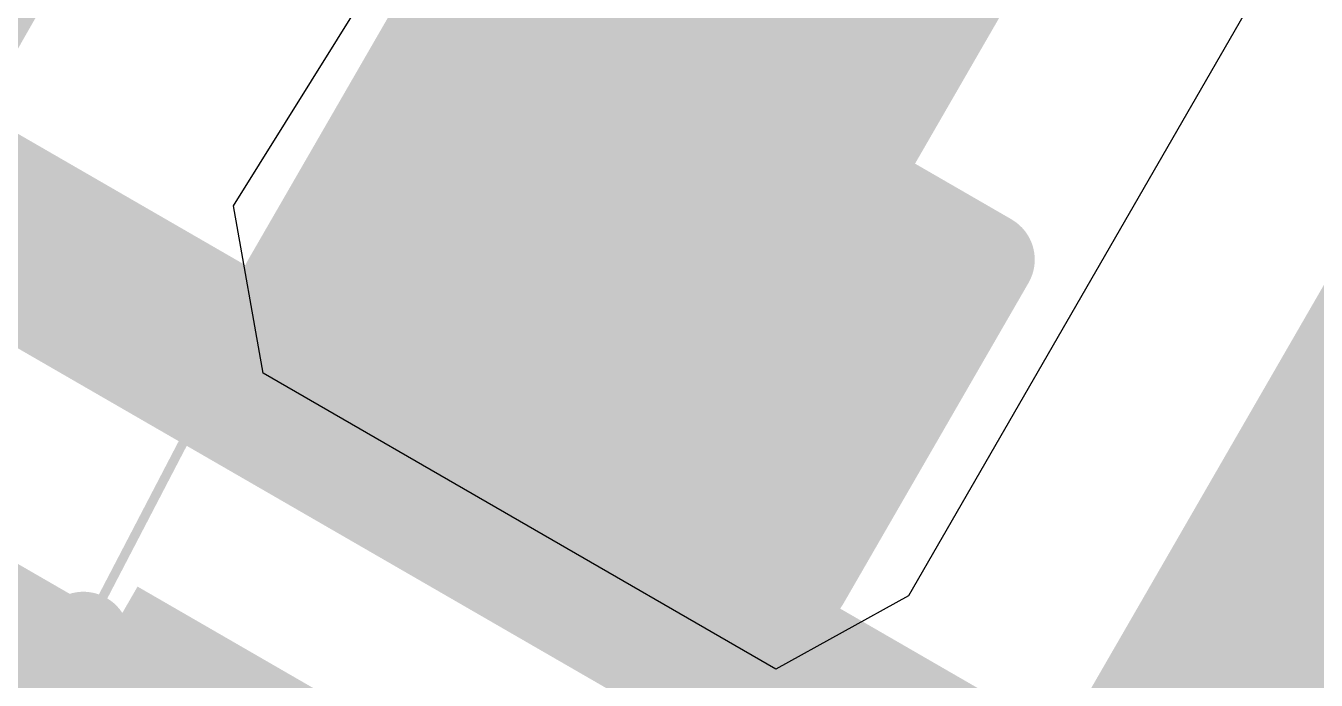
# Model space of a CAD drawing. Header units: inches. Extents: x -18 to 217, y -14 to 159.
# Drawn here: x 17.314 to 19.078, y 29.552 to 30.446 of the extents above; entities that cross this region are included whole.
import ezdxf

# ---------------------------------------------------------------- set-up
doc = ezdxf.new("R2010")
doc.units = ezdxf.units.IN
for name, color, linetype in [('Dimension', 6, 'Continuous'), ('Fabrication', 76, 'Continuous'), ('Top Layer', 1, 'Continuous'), ('Top Overlay', 2, 'Continuous'), ('Top Paste', 8, 'Continuous'), ('Top Solder', 216, 'Continuous')]:
    doc.layers.add(name, color=color, linetype=linetype)

# ---------------------------------------------------------------- blocks, each defined once
blk = doc.blocks.new('SK6812_EC20_1')
at = {"layer": 'Top Layer'}
blk.add_hatch(color=1, dxfattribs=at).paths.add_polyline_path([(-1.05, -0.25), (-0.25, -0.25), (-0.25, -0.95), (-1.05, -0.95)])
at = {"layer": 'Top Paste'}
blk.add_hatch(color=8, dxfattribs=at).paths.add_polyline_path([(-1.05, -0.25), (-0.25, -0.25), (-0.25, -0.95), (-1.05, -0.95)])
at = {"layer": 'Top Solder'}
blk.add_hatch(color=216, dxfattribs=at).paths.add_polyline_path([(-1.1516, -0.1484), (-0.1484, -0.1484), (-0.1484, -1.0516), (-1.1516, -1.0516)])
blk = doc.blocks.new('C___0402_19')
at = {"layer": 'Top Layer'}
for points in [[(-0.6985, -0.3175), (-0.6985, 0.3175), (-0.2413, 0.3175), (-0.2413, -0.3175)], [(0.2413, -0.3175), (0.2413, 0.3175), (0.6985, 0.3175), (0.6985, -0.3175)]]:
    blk.add_hatch(color=1, dxfattribs=at).paths.add_polyline_path(points)
at = {"layer": 'Top Paste'}
for points in [[(-0.6985, -0.3175), (-0.6985, 0.3175), (-0.2413, 0.3175), (-0.2413, -0.3175)], [(0.2413, -0.3175), (0.2413, 0.3175), (0.6985, 0.3175), (0.6985, -0.3175)]]:
    blk.add_hatch(color=8, dxfattribs=at).paths.add_polyline_path(points)
at = {"layer": 'Top Solder'}
for points in [[(-0.7585, -0.3775), (-0.7585, 0.3775), (-0.1813, 0.3775), (-0.1813, -0.3775)], [(0.1813, -0.3775), (0.1813, 0.3775), (0.7585, 0.3775), (0.7585, -0.3775)]]:
    blk.add_hatch(color=216, dxfattribs=at).paths.add_polyline_path(points)
at = {"layer": 'Top Overlay', "const_width": 0.127}
for points in [[(-0.2794, 0.4064), (-0.7874, 0.4064)], [(-0.7874, -0.4064), (-0.7874, 0.4064)], [(-0.2794, -0.4064), (-0.7874, -0.4064)], [(0.7874, -0.4064), (0.2794, -0.4064)]]:
    blk.add_lwpolyline(points, dxfattribs=at)
at = {"layer": 'Top Overlay', "const_width": 0.0635}
for points in [[(-0.8191, 0.4064, 1), (-0.7556, 0.4064, 1)], [(-0.8191, 0.4064, 1), (-0.7556, 0.4064, 1)], [(-0.3111, 0.4064, 1), (-0.2477, 0.4064, 1)], [(-0.3111, -0.4064, 1), (-0.2477, -0.4064, 1)], [(0.2477, -0.4064, 1), (0.3111, -0.4064, 1)]]:
    blk.add_lwpolyline(points, format="xyb", close=True, dxfattribs=at)

msp = doc.modelspace()

# ---------------------------------------------------------------- linework, layer by layer
at = {"layer": 'Dimension', "const_width": 0.254}
for points in [[(58.31, 19.467, 1), (13.31, 19.467, 1)], [(54.5603, 19.4669, 1), (17.0603, 19.4669, 1)]]:
    msp.add_lwpolyline(points, format="xyb", close=True, dxfattribs=at)
msp.add_lwpolyline([(15.0437, 31.4566), (58.3449, 6.4566)], dxfattribs=at)
at = {"layer": 'Fabrication', "const_width": 0.0127}
for points in [[(53.1935, 31.3327, -1.1671), (15.6751, 13.587)], [(53.1935, 31.3327, -1.1671), (15.6751, 13.587)], [(53.1935, 31.3327, -1.1671), (15.6751, 13.587)], [(53.1935, 31.3327, -1.1671), (15.6751, 13.587)], [(15.6753, 25.513, -0.076993), (18.4232, 31.3254)], [(15.6753, 25.513, -0.076993), (18.4232, 31.3254)], [(15.6753, 25.513, -0.076993), (18.4232, 31.3254)], [(15.6753, 25.513, -0.076993), (18.4232, 31.3254)], [(54.5111, 31.1383, -1.205705), (14.1774, 15.55)], [(54.5111, 31.1383, -1.205705), (14.1774, 15.55)]]:
    msp.add_lwpolyline(points, format="xyb", dxfattribs=at)
at = {"layer": 'Top Layer'}
for p, q in [((17.5982, 30.2), (18.2655, 31.273)), ((19.1488, 30.7548), (18.5209, 29.6673)), ((17.6384, 29.9715), (17.5982, 30.2)), ((18.3395, 29.5667), (17.6384, 29.9715)), ((18.5209, 29.6673), (18.3395, 29.5667))]:
    msp.add_line(p, q, dxfattribs=at)
at = {"layer": 'Top Layer', "const_width": 2.032}
msp.add_lwpolyline([(14.2446, 13.1348, -0.267603), (19.4524, 34.998)], format="xyb", dxfattribs=at)
at = {"layer": 'Top Layer', "const_width": 0.508}
for points in [[(18.1702, 30.1429), (18.5501, 30.801)], [(16.1362, 30.0912), (17.6393, 29.2234)]]:
    msp.add_lwpolyline(points, dxfattribs=at)
at = {"layer": 'Top Layer', "const_width": 0.254}
msp.add_lwpolyline([(18.0432, 30.1429, 1), (18.2972, 30.1429, 1)], format="xyb", close=True, dxfattribs=at)

# ---------------------------------------------------------------- block references
at = {"rotation": 240}
for name, p in [('C___0402_19', (17.8844, 29.648)), ('SK6812_EC20_1', (19.586, 28.85))]:
    msp.add_blockref(name, p, dxfattribs=at)

doc.saveas('drawing.dxf')
